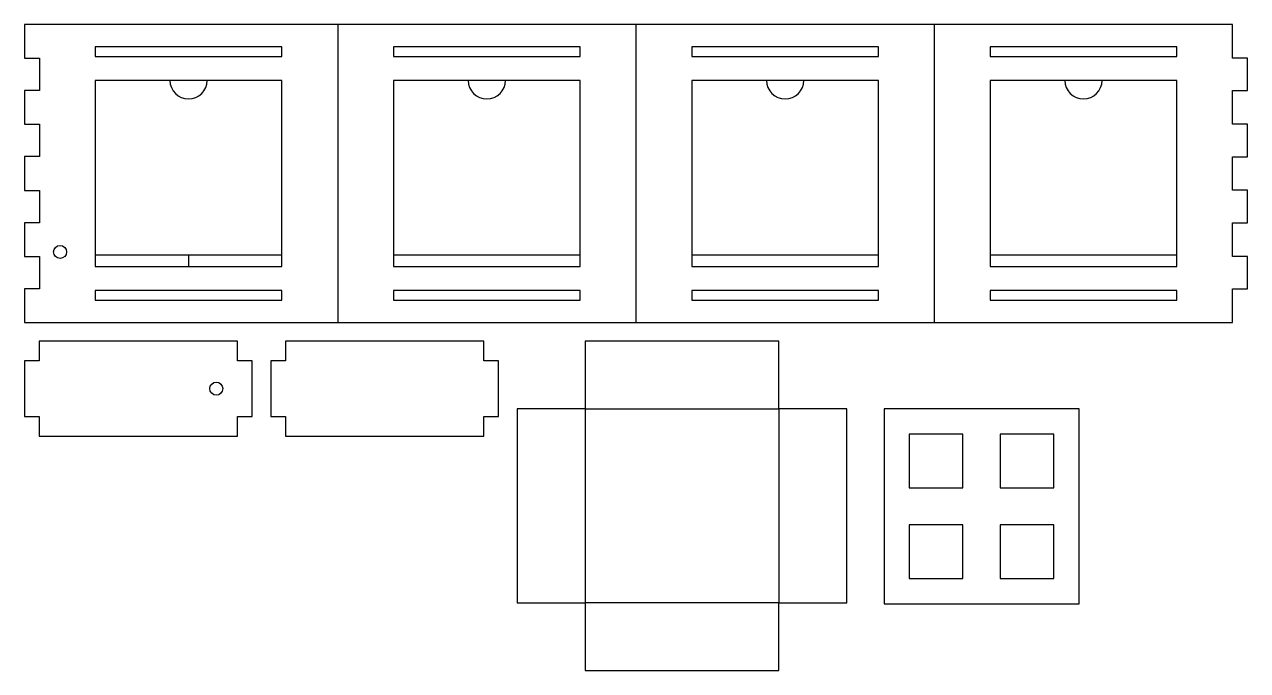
# Model space of a CAD drawing. Header units: millimetres. Extents: x -259 to 529, y -169 to 56.
# Drawn here: x -259.1 to 157.5, y -169.4 to 50.8 of the extents above; entities that cross this region are included whole.
import ezdxf

# ---------------------------------------------------------------- set-up
doc = ezdxf.new("R2010")
doc.units = ezdxf.units.MM
doc.linetypes.add('CENTERX2', pattern=[20.32, 12.7, -2.54, 2.54, -2.54])

msp = doc.modelspace()

# ---------------------------------------------------------------- linework, layer by layer
at = {"color": 7, "linetype": 'Continuous', "lineweight": 25}
for p, q in [((-259.08, 50.8), (-259.08, 39.31)), ((152.4, 50.8), (-259.08, 50.8)), ((152.4, 39.35), (152.4, 50.8)), ((-234.95, 43.18), (-234.95, 39.88)), ((-171.45, 43.18), (-234.95, 43.18)), ((-171.45, 39.88), (-171.45, 43.18)), ((-69.85, 43.18), (-133.35, 43.18)), ((-133.35, 43.18), (-133.35, 39.88)), ((-69.85, 39.88), (-69.85, 43.18)), ((31.75, 43.18), (-31.75, 43.18)), ((-31.75, 43.18), (-31.75, 39.88)), ((31.75, 39.88), (31.75, 43.18)), ((69.85, 43.18), (69.85, 39.88)), ((133.35, 43.18), (69.85, 43.18)), ((133.35, 39.88), (133.35, 43.18)), ((-259.08, 39.31), (-254, 39.31)), ((-254, 39.31), (-254, 28.31)), ((-234.95, 39.88), (-171.45, 39.88)), ((-133.35, 39.88), (-69.85, 39.88)), ((-31.75, 39.88), (31.75, 39.88)), ((69.85, 39.88), (133.35, 39.88)), ((157.48, 39.35), (152.4, 39.35)), ((157.48, 28.26), (157.48, 39.35)), ((-171.45, 31.75), (-234.95, 31.75)), ((-234.95, 31.75), (-234.95, -31.75)), ((-171.45, -31.75), (-171.45, 31.75)), ((-69.85, 31.75), (-133.35, 31.75)), ((-133.35, 31.75), (-133.35, -31.75)), ((-69.85, -31.75), (-69.85, 31.75)), ((31.75, 31.75), (-31.75, 31.75)), ((-31.75, 31.75), (-31.75, -31.75)), ((31.75, -31.75), (31.75, 31.75)), ((69.85, 31.75), (69.85, -31.75)), ((133.35, 31.75), (69.85, 31.75)), ((133.35, -31.75), (133.35, 31.75)), ((-259.08, 28.31), (-259.08, 16.77)), ((-254, 28.31), (-259.08, 28.31)), ((152.4, 28.26), (157.48, 28.26)), ((152.4, 16.81), (152.4, 28.26)), ((-259.08, 16.77), (-254, 16.77)), ((-254, 16.77), (-254, 5.77)), ((157.48, 16.81), (152.4, 16.81)), ((157.48, 5.73), (157.48, 16.81)), ((-254, 5.77), (-259.08, 5.77)), ((-259.08, 5.77), (-259.08, -5.77)), ((152.4, -5.73), (152.4, 5.73)), ((152.4, 5.73), (157.48, 5.73)), ((-259.08, -5.77), (-254, -5.77)), ((-254, -5.77), (-254, -16.77)), ((157.48, -5.73), (152.4, -5.73)), ((157.48, -16.81), (157.48, -5.73)), ((-259.08, -16.77), (-259.08, -28.31)), ((-254, -16.77), (-259.08, -16.77)), ((152.4, -16.81), (157.48, -16.81)), ((152.4, -28.26), (152.4, -16.81)), ((-259.08, -28.31), (-254, -28.31)), ((-254, -28.31), (-254, -39.31)), ((157.48, -28.26), (152.4, -28.26)), ((157.48, -39.35), (157.48, -28.26)), ((-234.95, -31.75), (-171.45, -31.75)), ((-133.35, -31.75), (-69.85, -31.75)), ((-31.75, -31.75), (31.75, -31.75)), ((69.85, -31.75), (133.35, -31.75)), ((-259.08, -39.31), (-259.08, -50.8)), ((-254, -39.31), (-259.08, -39.31)), ((-234.95, -39.88), (-234.95, -43.18)), ((-171.45, -39.88), (-234.95, -39.88)), ((-171.45, -43.18), (-171.45, -39.88)), ((-69.85, -39.88), (-133.35, -39.88)), ((-133.35, -39.88), (-133.35, -43.18)), ((-69.85, -43.18), (-69.85, -39.88)), ((-31.75, -39.88), (-31.75, -43.18)), ((31.75, -39.88), (-31.75, -39.88)), ((31.75, -43.18), (31.75, -39.88)), ((133.35, -39.88), (69.85, -39.88)), ((69.85, -39.88), (69.85, -43.18)), ((133.35, -43.18), (133.35, -39.88)), ((152.4, -39.35), (157.48, -39.35)), ((152.4, -50.8), (152.4, -39.35)), ((-234.95, -43.18), (-171.45, -43.18)), ((-133.35, -43.18), (-69.85, -43.18)), ((-31.75, -43.18), (31.75, -43.18)), ((69.85, -43.18), (133.35, -43.18)), ((-259.08, -50.8), (152.4, -50.8)), ((-186.52, -57.15), (-254.08, -57.15)), ((-254.08, -57.15), (-254.08, -63.82)), ((-186.52, -63.82), (-186.52, -57.15)), ((-170.17, -57.15), (-170.17, -63.82)), ((-102.6, -57.15), (-170.17, -57.15)), ((-102.6, -63.82), (-102.6, -57.15)), ((-68.14, -57.15), (-68.14, -80.26)), ((-2.1, -57.15), (-68.14, -57.15)), ((-2.1, -80.26), (-2.1, -57.15)), ((-259.08, -63.82), (-259.08, -82.87)), ((-254.08, -63.82), (-259.08, -63.82)), ((-181.52, -63.82), (-186.52, -63.82)), ((-181.52, -82.87), (-181.52, -63.82)), ((-175.17, -63.82), (-175.17, -82.87)), ((-170.17, -63.82), (-175.17, -63.82)), ((-97.6, -63.82), (-102.6, -63.82)), ((-97.6, -82.87), (-97.6, -63.82)), ((-259.08, -82.87), (-254.08, -82.87)), ((-254.08, -82.87), (-254.08, -89.53)), ((-186.52, -89.53), (-186.52, -82.87)), ((-186.52, -82.87), (-181.52, -82.87)), ((-175.17, -82.87), (-170.17, -82.87)), ((-170.17, -82.87), (-170.17, -89.53)), ((-102.6, -82.87), (-97.6, -82.87)), ((-102.6, -89.53), (-102.6, -82.87)), ((-91.25, -80.26), (-91.25, -146.3)), ((-68.14, -80.26), (-91.25, -80.26)), ((21.02, -80.26), (-2.1, -80.26)), ((21.02, -146.3), (21.02, -80.26)), ((100.08, -80.26), (33.72, -80.26)), ((33.72, -80.26), (33.72, -146.62)), ((100.08, -146.62), (100.08, -80.26)), ((-254.08, -89.53), (-186.52, -89.53)), ((-170.17, -89.53), (-102.6, -89.53)), ((60.55, -88.81), (42.26, -88.81)), ((42.26, -88.81), (42.26, -107.09)), ((60.55, -107.09), (60.55, -88.81)), ((73.25, -88.81), (73.25, -107.09)), ((91.53, -88.81), (73.25, -88.81)), ((91.53, -107.09), (91.53, -88.81)), ((42.26, -107.09), (60.55, -107.09)), ((73.25, -107.09), (91.53, -107.09)), ((42.26, -119.79), (42.26, -138.08)), ((60.55, -119.79), (42.26, -119.79)), ((60.55, -138.08), (60.55, -119.79)), ((73.25, -119.79), (73.25, -138.08)), ((91.53, -119.79), (73.25, -119.79)), ((91.53, -138.08), (91.53, -119.79)), ((42.26, -138.08), (60.55, -138.08)), ((73.25, -138.08), (91.53, -138.08)), ((-91.25, -146.3), (-68.14, -146.3)), ((-68.14, -146.3), (-68.14, -169.42)), ((-2.1, -146.3), (21.02, -146.3)), ((-2.1, -169.42), (-2.1, -146.3)), ((33.72, -146.62), (100.08, -146.62)), ((-68.14, -169.42), (-2.1, -169.42))]:
    msp.add_line(p, q, dxfattribs=at)
at = {"color": 7, "linetype": 'Continuous'}
for p, q in [((-152.4, 50.8), (-152.4, -50.8)), ((-50.8, 50.8), (-50.8, -50.8)), ((50.8, 50.8), (50.8, -50.8)), ((-196.85, 31.75), (-209.55, 31.75)), ((-95.25, 31.75), (-107.95, 31.75)), ((6.35, 31.75), (-6.35, 31.75)), ((107.95, 31.75), (95.25, 31.75)), ((-234.95, -27.69), (-171.45, -27.69)), ((-133.35, -27.69), (-69.85, -27.69)), ((-31.75, -27.69), (31.75, -27.69)), ((69.85, -27.69), (133.35, -27.69)), ((-68.14, -80.26), (-2.1, -80.26)), ((-68.14, -80.26), (-68.14, -146.3)), ((-2.1, -80.26), (-2.1, -146.3)), ((-2.1, -146.3), (-68.14, -146.3))]:
    msp.add_line(p, q, dxfattribs=at)
at = {"color": 7, "linetype": 'CENTERX2'}
for p, q in [((-234.95, 31.75), (-234.95, -27.69)), ((-203.2, -27.69), (-203.2, -31.75))]:
    msp.add_line(p, q, dxfattribs=at)
at = {"color": 7, "linetype": 'Continuous', "lineweight": 25}
for centre in [(-246.95, -26.75), (-193.74, -73.34)]:
    msp.add_circle(centre, 2.22, dxfattribs=at)
at = {"color": 7, "linetype": 'Continuous'}
for centre in [(-203.2, 31.75), (-101.6, 31.75), (0, 31.75), (101.6, 31.75)]:
    msp.add_arc(centre, 6.35, 180, 0, dxfattribs=at)

doc.saveas('drawing.dxf')
